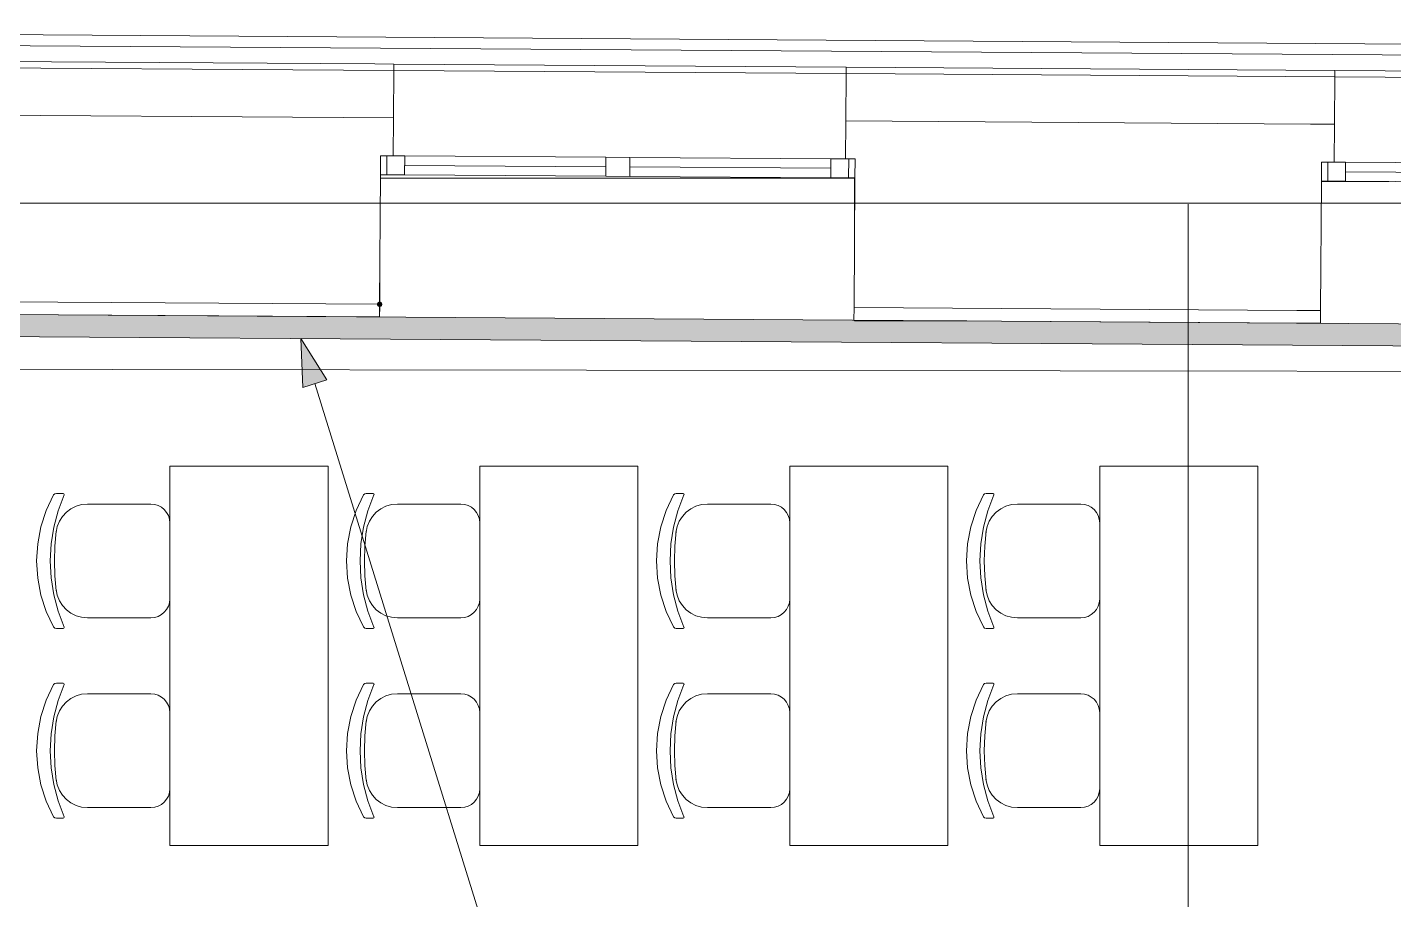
# Model space of a CAD drawing. Header units: millimetres. Extents: x 0 to 1189, y 0 to 841.
# Drawn here: x 266.96 to 310.17, y 696.35 to 723.94 of the extents above; entities that cross this region are included whole.
import ezdxf

# ---------------------------------------------------------------- set-up
doc = ezdxf.new("R2010")
doc.units = ezdxf.units.MM

msp = doc.modelspace()

# ---------------------------------------------------------------- hatches: boundary and pattern name
at = {"true_color": 0xf1d696}
h = msp.add_hatch(color=41, dxfattribs=at)
h.dxf.hatch_style = 2
h.paths.add_polyline_path([(240.398367, 714.329862), (240.398367, 715.029863), (329.149503, 714.432862), (329.152503, 713.732861)])
h = msp.add_hatch(color=7)
h.dxf.hatch_style = 2
h.paths.add_polyline_path([(278.104425, 715.265863), (278.040862, 715.239426), (278.014425, 715.175863), (278.040862, 715.112301), (278.104425, 715.085863), (278.167987, 715.112301), (278.194425, 715.175863), (278.167987, 715.239426)])
at = {"true_color": 0x0077b0}
h = msp.add_hatch(color=144, dxfattribs=at)
h.dxf.hatch_style = 2
h.paths.add_polyline_path([(275.612421, 714.092862), (276.436422, 712.78586), (275.672421, 712.548859)])

# ---------------------------------------------------------------- linework, layer by layer
at = {"color": 7, "lineweight": 0}
for points in [[(231.848354, 723.936877), (338.660517, 723.218876)], [(338.312517, 722.871875), (232.198355, 723.584876)], [(232.198355, 723.583876), (338.312517, 722.871875)], [(277.952425, 722.776875), (262.602401, 722.879875)], [(262.591401, 722.679875), (278.554426, 722.572875)], [(278.555426, 722.772875), (277.952425, 722.776875)], [(278.544426, 721.072872), (278.554426, 722.572875)], [(278.554426, 722.572875), (278.555426, 722.772875)], [(292.853447, 722.476874), (278.554426, 722.572875)], [(292.855447, 722.676875), (278.555426, 722.772875)], [(292.853447, 722.476874), (292.843447, 720.976872)], [(292.855447, 722.676875), (292.853447, 722.476874)], [(308.306471, 722.372874), (292.853447, 722.476874)], [(308.307471, 722.572875), (292.855447, 722.676875)], [(308.295471, 720.872872), (308.306471, 722.372874)], [(308.306471, 722.372874), (308.307471, 722.572875)], [(322.605493, 722.276874), (308.306471, 722.372874)], [(322.607493, 722.476874), (308.307471, 722.572875)], [(278.544426, 721.072872), (262.581401, 721.179872)], [(278.536426, 719.87287), (278.544426, 721.072872)], [(292.843447, 720.976872), (292.835447, 719.77687)], [(292.843447, 720.976872), (307.54047, 720.877872)], [(307.54047, 720.877872), (308.295471, 720.872872)], [(308.295471, 720.872872), (307.54047, 720.877872)], [(308.287471, 719.67287), (308.295471, 720.872872)], [(278.132425, 719.27587), (278.136425, 719.875871)], [(278.136425, 719.875871), (278.132425, 719.27587)], [(278.136425, 719.875871), (278.896426, 719.87087)], [(278.896426, 719.87087), (278.136425, 719.875871)], [(278.332425, 719.27387), (278.336425, 719.873871)], [(278.896426, 719.87087), (278.892426, 719.27087)], [(278.896426, 719.87087), (285.255436, 719.82787)], [(285.251436, 719.22787), (285.255436, 719.82787)], [(285.255436, 719.82787), (286.015437, 719.82287)], [(286.015437, 719.82287), (285.255436, 719.82787)], [(286.015437, 719.82287), (286.011437, 719.22287)], [(286.015437, 719.82287), (292.375447, 719.77987)], [(292.375447, 719.77987), (292.371447, 719.179869)], [(293.135448, 719.77487), (292.375447, 719.77987)], [(293.135448, 719.77487), (292.375447, 719.77987)], [(292.931448, 719.175869), (292.935448, 719.77587)], [(293.131448, 719.174869), (293.135448, 719.77487)], [(293.131448, 719.174869), (293.135448, 719.77487)], [(278.894426, 719.57087), (285.253436, 719.52787)], [(286.013437, 719.52287), (292.373447, 719.47987)], [(307.88347, 719.075869), (307.88747, 719.67587)], [(307.88747, 719.67587), (307.88347, 719.075869)], [(307.88747, 719.67587), (308.647472, 719.67087)], [(308.647472, 719.67087), (307.88747, 719.67587)], [(308.083471, 719.074869), (308.087471, 719.67487)], [(308.647472, 719.67087), (308.643472, 719.070869)], [(308.645472, 719.37087), (315.005481, 719.32787)], [(308.647472, 719.67087), (315.007481, 719.62787)], [(278.104425, 715.175863), (278.132425, 719.27587)], [(293.114448, 719.170869), (278.131425, 719.170869)], [(278.892426, 719.27087), (278.132425, 719.27587)], [(278.132425, 719.27587), (278.892426, 719.27087)], [(285.251436, 719.22787), (278.892426, 719.27087)], [(286.011437, 719.22287), (285.251436, 719.22787)], [(285.251436, 719.22787), (286.011437, 719.22287)], [(292.371447, 719.179869), (286.011437, 719.22287)], [(292.371447, 719.179869), (293.131448, 719.174869)], [(292.371447, 719.179869), (293.131448, 719.174869)], [(293.131448, 719.174869), (293.104448, 715.074863)], [(293.114448, 716.557865), (293.114448, 719.170869)], [(307.85647, 714.975863), (307.88347, 719.075869)], [(308.643472, 719.070869), (307.88347, 719.075869)], [(307.88347, 719.075869), (308.643472, 719.070869)], [(310.013474, 719.061869), (307.88347, 719.061869)], [(315.003481, 719.027869), (308.643472, 719.070869)], [(202.529309, 718.371868), (863.72632, 718.371868)], [(303.672464, 238.825136), (303.672464, 718.345868)], [(278.114425, 716.607866), (278.114425, 714.945863)], [(329.149503, 714.432862), (239.698366, 715.034863)], [(262.841402, 715.277863), (278.104425, 715.175863)], [(278.101425, 714.775863), (278.104425, 715.175863)], [(293.104448, 715.074863), (293.101448, 714.674863)], [(293.104448, 715.074863), (307.100469, 714.980863)], [(262.848402, 714.877863), (278.101425, 714.775863)], [(293.101448, 714.674863), (307.097469, 714.580862)], [(293.114448, 714.650863), (293.114448, 714.674863)], [(296.675453, 714.650863), (293.114448, 714.650863)], [(307.100469, 714.980863), (307.85647, 714.975863)], [(307.85347, 714.575862), (307.85647, 714.975863)], [(240.398367, 714.329862), (329.152503, 713.732861)], [(307.097469, 714.580862), (307.85347, 714.575862)], [(239.698366, 713.15786), (329.572504, 713.03386)]]:
    msp.add_lwpolyline(points, dxfattribs=at)
at = {"color": 144, "lineweight": 0, "true_color": 0x0077b0}
for points in [[(275.612421, 714.092862), (276.436422, 712.78586)], [(275.612421, 714.092862), (275.672421, 712.548859)], [(276.436422, 712.78586), (275.672421, 712.548859)], [(276.054422, 712.667859), (284.455435, 685.580818)]]:
    msp.add_lwpolyline(points, dxfattribs=at)
at = {"color": 253, "lineweight": 0, "true_color": 0x999999}
for points in [[(276.471422, 710.058856), (271.471415, 710.058856)], [(271.471415, 710.058856), (271.471415, 698.058837)], [(276.471422, 698.058837), (276.471422, 710.058856)], [(286.271437, 710.058856), (281.27143, 710.058856)], [(281.27143, 710.058856), (281.27143, 698.058837)], [(286.271437, 698.058837), (286.271437, 710.058856)], [(296.071452, 710.058856), (291.071445, 710.058856)], [(291.071445, 710.058856), (291.071445, 698.058837)], [(296.071452, 698.058837), (296.071452, 710.058856)], [(305.871467, 710.058856), (300.87146, 710.058856)], [(300.87146, 710.058856), (300.87146, 698.058837)], [(305.871467, 698.058837), (305.871467, 710.058856)], [(267.796409, 704.970848), (267.56269, 705.46388), (267.393659, 705.980349), (267.291002, 706.514069), (267.256408, 707.058851), (267.291002, 707.603211), (267.393659, 708.136978), (267.56269, 708.653681), (267.796409, 709.146854)], [(267.796409, 704.970848), (267.56269, 705.46388), (267.393659, 705.980349), (267.291002, 706.514069), (267.256408, 707.058851), (267.291002, 707.603211), (267.393659, 708.136978), (267.56269, 708.653681), (267.796409, 709.146854)], [(268.12541, 704.966848), (267.934472, 705.470489), (267.797159, 705.989974), (267.714222, 706.520897), (267.686409, 707.058851), (267.714222, 707.596664), (267.797159, 708.127353), (267.934472, 708.646791), (268.12541, 709.150854)], [(268.12541, 704.966848), (267.934472, 705.470489), (267.797159, 705.989974), (267.714222, 706.520897), (267.686409, 707.058851), (267.714222, 707.596664), (267.797159, 708.127353), (267.934472, 708.646791), (268.12541, 709.150854)], [(267.796409, 709.146854), (267.833284, 709.181229), (267.881409, 709.193854)], [(267.796409, 709.146854), (267.833284, 709.181229), (267.881409, 709.193854)], [(267.881409, 709.193854), (268.09841, 709.193854)], [(267.881409, 709.193854), (268.09841, 709.193854)], [(268.09841, 709.193854), (268.11941, 709.184854), (268.12841, 709.163854), (268.12541, 709.150854)], [(268.09841, 709.193854), (268.11941, 709.184854), (268.12841, 709.163854), (268.12541, 709.150854)], [(277.596424, 704.970848), (277.362705, 705.46388), (277.193673, 705.980349), (277.091017, 706.514069), (277.056423, 707.058851), (277.091017, 707.603211), (277.193673, 708.136978), (277.362705, 708.653681), (277.596424, 709.146854)], [(277.596424, 704.970848), (277.362705, 705.46388), (277.193673, 705.980349), (277.091017, 706.514069), (277.056423, 707.058851), (277.091017, 707.603211), (277.193673, 708.136978), (277.362705, 708.653681), (277.596424, 709.146854)], [(277.925425, 704.966848), (277.734487, 705.470489), (277.597174, 705.989974), (277.514236, 706.520897), (277.486424, 707.058851), (277.514236, 707.596664), (277.597174, 708.127353), (277.734487, 708.646791), (277.925425, 709.150854)], [(277.925425, 704.966848), (277.734487, 705.470489), (277.597174, 705.989974), (277.514236, 706.520897), (277.486424, 707.058851), (277.514236, 707.596664), (277.597174, 708.127353), (277.734487, 708.646791), (277.925425, 709.150854)], [(277.596424, 709.146854), (277.633299, 709.181229), (277.681424, 709.193854)], [(277.596424, 709.146854), (277.633299, 709.181229), (277.681424, 709.193854)], [(277.681424, 709.193854), (277.898425, 709.193854)], [(277.681424, 709.193854), (277.898425, 709.193854)], [(277.898425, 709.193854), (277.919425, 709.184854), (277.928425, 709.163854), (277.925425, 709.150854)], [(277.898425, 709.193854), (277.919425, 709.184854), (277.928425, 709.163854), (277.925425, 709.150854)], [(287.396439, 704.970848), (287.16272, 705.46388), (286.993688, 705.980349), (286.891032, 706.514069), (286.856438, 707.058851), (286.891032, 707.603211), (286.993688, 708.136978), (287.16272, 708.653681), (287.396439, 709.146854)], [(287.396439, 704.970848), (287.16272, 705.46388), (286.993688, 705.980349), (286.891032, 706.514069), (286.856438, 707.058851), (286.891032, 707.603211), (286.993688, 708.136978), (287.16272, 708.653681), (287.396439, 709.146854)], [(287.72544, 704.966848), (287.534502, 705.470489), (287.397189, 705.989974), (287.314251, 706.520897), (287.286439, 707.058851), (287.314251, 707.596664), (287.397189, 708.127353), (287.534502, 708.646791), (287.72544, 709.150854)], [(287.72544, 704.966848), (287.534502, 705.470489), (287.397189, 705.989974), (287.314251, 706.520897), (287.286439, 707.058851), (287.314251, 707.596664), (287.397189, 708.127353), (287.534502, 708.646791), (287.72544, 709.150854)], [(287.396439, 709.146854), (287.433314, 709.181229), (287.481439, 709.193854)], [(287.396439, 709.146854), (287.433314, 709.181229), (287.481439, 709.193854)], [(287.481439, 709.193854), (287.69844, 709.193854)], [(287.481439, 709.193854), (287.69844, 709.193854)], [(287.69844, 709.193854), (287.71944, 709.184854), (287.72844, 709.163854), (287.72544, 709.150854)], [(287.69844, 709.193854), (287.71944, 709.184854), (287.72844, 709.163854), (287.72544, 709.150854)], [(297.196454, 704.970848), (296.962735, 705.46388), (296.793703, 705.980349), (296.691047, 706.514069), (296.656453, 707.058851), (296.691047, 707.603211), (296.793703, 708.136978), (296.962735, 708.653681), (297.196454, 709.146854)], [(297.196454, 704.970848), (296.962735, 705.46388), (296.793703, 705.980349), (296.691047, 706.514069), (296.656453, 707.058851), (296.691047, 707.603211), (296.793703, 708.136978), (296.962735, 708.653681), (297.196454, 709.146854)], [(297.525455, 704.966848), (297.334517, 705.470489), (297.197204, 705.989974), (297.114266, 706.520897), (297.086454, 707.058851), (297.114266, 707.596664), (297.197204, 708.127353), (297.334517, 708.646791), (297.525455, 709.150854)], [(297.525455, 704.966848), (297.334517, 705.470489), (297.197204, 705.989974), (297.114266, 706.520897), (297.086454, 707.058851), (297.114266, 707.596664), (297.197204, 708.127353), (297.334517, 708.646791), (297.525455, 709.150854)], [(297.196454, 709.146854), (297.233329, 709.181229), (297.281454, 709.193854)], [(297.196454, 709.146854), (297.233329, 709.181229), (297.281454, 709.193854)], [(297.281454, 709.193854), (297.498455, 709.193854)], [(297.281454, 709.193854), (297.498455, 709.193854)], [(297.498455, 709.193854), (297.519455, 709.184854), (297.528455, 709.163854), (297.525455, 709.150854)], [(297.498455, 709.193854), (297.519455, 709.184854), (297.528455, 709.163854), (297.525455, 709.150854)], [(267.873409, 707.958852), (267.909724, 708.144237), (267.978113, 708.315056), (268.075119, 708.468179), (268.197285, 708.600478), (268.341154, 708.708824), (268.50327, 708.790088), (268.680174, 708.841141), (268.868411, 708.858854)], [(267.873409, 707.958852), (267.909724, 708.144237), (267.978113, 708.315056), (268.075119, 708.468179), (268.197285, 708.600478), (268.341154, 708.708824), (268.50327, 708.790088), (268.680174, 708.841141), (268.868411, 708.858854)], [(270.871414, 708.858854), (268.868411, 708.858854)], [(270.871414, 708.858854), (268.868411, 708.858854)], [(270.871414, 708.858854), (270.992516, 708.846649), (271.105227, 708.81165), (271.207157, 708.756285), (271.295914, 708.682978), (271.36911, 708.594156), (271.424352, 708.492244), (271.459251, 708.379667), (271.471415, 708.258853)], [(270.871414, 708.858854), (270.992516, 708.846649), (271.105227, 708.81165), (271.207157, 708.756285), (271.295914, 708.682978), (271.36911, 708.594156), (271.424352, 708.492244), (271.459251, 708.379667), (271.471415, 708.258853)], [(277.673424, 707.958852), (277.709739, 708.144237), (277.778128, 708.315056), (277.875134, 708.468179), (277.9973, 708.600478), (278.141169, 708.708824), (278.303285, 708.790088), (278.480189, 708.841141), (278.668426, 708.858854)], [(277.673424, 707.958852), (277.709739, 708.144237), (277.778128, 708.315056), (277.875134, 708.468179), (277.9973, 708.600478), (278.141169, 708.708824), (278.303285, 708.790088), (278.480189, 708.841141), (278.668426, 708.858854)], [(280.671429, 708.858854), (278.668426, 708.858854)], [(280.671429, 708.858854), (278.668426, 708.858854)], [(280.671429, 708.858854), (280.792531, 708.846649), (280.905242, 708.81165), (281.007172, 708.756285), (281.095929, 708.682978), (281.169125, 708.594156), (281.224367, 708.492244), (281.259266, 708.379667), (281.27143, 708.258853)], [(280.671429, 708.858854), (280.792531, 708.846649), (280.905242, 708.81165), (281.007172, 708.756285), (281.095929, 708.682978), (281.169125, 708.594156), (281.224367, 708.492244), (281.259266, 708.379667), (281.27143, 708.258853)], [(287.473439, 707.958852), (287.509754, 708.144237), (287.578142, 708.315056), (287.675148, 708.468179), (287.797315, 708.600478), (287.941184, 708.708824), (288.1033, 708.790088), (288.280204, 708.841141), (288.468441, 708.858854)], [(287.473439, 707.958852), (287.509754, 708.144237), (287.578142, 708.315056), (287.675148, 708.468179), (287.797315, 708.600478), (287.941184, 708.708824), (288.1033, 708.790088), (288.280204, 708.841141), (288.468441, 708.858854)], [(290.471444, 708.858854), (288.468441, 708.858854)], [(290.471444, 708.858854), (288.468441, 708.858854)], [(290.471444, 708.858854), (290.592546, 708.846649), (290.705257, 708.81165), (290.807186, 708.756285), (290.895944, 708.682978), (290.96914, 708.594156), (291.024382, 708.492244), (291.059281, 708.379667), (291.071445, 708.258853)], [(290.471444, 708.858854), (290.592546, 708.846649), (290.705257, 708.81165), (290.807186, 708.756285), (290.895944, 708.682978), (290.96914, 708.594156), (291.024382, 708.492244), (291.059281, 708.379667), (291.071445, 708.258853)], [(297.273454, 707.958852), (297.309769, 708.144237), (297.378157, 708.315056), (297.475163, 708.468179), (297.59733, 708.600478), (297.741199, 708.708824), (297.903315, 708.790088), (298.080219, 708.841141), (298.268456, 708.858854)], [(297.273454, 707.958852), (297.309769, 708.144237), (297.378157, 708.315056), (297.475163, 708.468179), (297.59733, 708.600478), (297.741199, 708.708824), (297.903315, 708.790088), (298.080219, 708.841141), (298.268456, 708.858854)], [(300.271459, 708.858854), (298.268456, 708.858854)], [(300.271459, 708.858854), (298.268456, 708.858854)], [(300.271459, 708.858854), (300.39256, 708.846649), (300.505272, 708.81165), (300.607201, 708.756285), (300.695959, 708.682978), (300.769155, 708.594156), (300.824397, 708.492244), (300.859296, 708.379667), (300.87146, 708.258853)], [(300.271459, 708.858854), (300.39256, 708.846649), (300.505272, 708.81165), (300.607201, 708.756285), (300.695959, 708.682978), (300.769155, 708.594156), (300.824397, 708.492244), (300.859296, 708.379667), (300.87146, 708.258853)], [(271.471415, 708.259853), (271.471415, 705.858849)], [(271.471415, 708.259853), (271.471415, 705.858849)], [(281.27143, 708.259853), (281.27143, 705.858849)], [(281.27143, 708.259853), (281.27143, 705.858849)], [(291.071445, 708.259853), (291.071445, 705.858849)], [(291.071445, 708.259853), (291.071445, 705.858849)], [(300.87146, 708.259853), (300.87146, 705.858849)], [(300.87146, 708.259853), (300.87146, 705.858849)], [(267.878409, 706.117849), (267.837034, 706.587225), (267.823409, 707.058851), (267.837034, 707.530102), (267.878409, 707.999852)], [(267.878409, 706.117849), (267.837034, 706.587225), (267.823409, 707.058851), (267.837034, 707.530102), (267.878409, 707.999852)], [(277.678424, 706.117849), (277.637049, 706.587225), (277.623424, 707.058851), (277.637049, 707.530102), (277.678424, 707.999852)], [(277.678424, 706.117849), (277.637049, 706.587225), (277.623424, 707.058851), (277.637049, 707.530102), (277.678424, 707.999852)], [(287.478439, 706.117849), (287.437064, 706.587225), (287.423439, 707.058851), (287.437064, 707.530102), (287.478439, 707.999852)], [(287.478439, 706.117849), (287.437064, 706.587225), (287.423439, 707.058851), (287.437064, 707.530102), (287.478439, 707.999852)], [(297.278454, 706.117849), (297.237079, 706.587225), (297.223454, 707.058851), (297.237079, 707.530102), (297.278454, 707.999852)], [(297.278454, 706.117849), (297.237079, 706.587225), (297.223454, 707.058851), (297.237079, 707.530102), (297.278454, 707.999852)], [(268.868411, 705.258848), (268.680174, 705.276561), (268.50327, 705.327614), (268.341154, 705.408878), (268.197285, 705.517224), (268.075119, 705.649523), (267.978113, 705.802646), (267.909724, 705.973464), (267.873409, 706.15885)], [(268.868411, 705.258848), (268.680174, 705.276561), (268.50327, 705.327614), (268.341154, 705.408878), (268.197285, 705.517224), (268.075119, 705.649523), (267.978113, 705.802646), (267.909724, 705.973464), (267.873409, 706.15885)], [(278.668426, 705.258848), (278.480189, 705.276561), (278.303285, 705.327614), (278.141169, 705.408878), (277.9973, 705.517224), (277.875134, 705.649523), (277.778128, 705.802646), (277.709739, 705.973464), (277.673424, 706.15885)], [(278.668426, 705.258848), (278.480189, 705.276561), (278.303285, 705.327614), (278.141169, 705.408878), (277.9973, 705.517224), (277.875134, 705.649523), (277.778128, 705.802646), (277.709739, 705.973464), (277.673424, 706.15885)], [(288.468441, 705.258848), (288.280204, 705.276561), (288.1033, 705.327614), (287.941184, 705.408878), (287.797315, 705.517224), (287.675148, 705.649523), (287.578142, 705.802646), (287.509754, 705.973464), (287.473439, 706.15885)], [(288.468441, 705.258848), (288.280204, 705.276561), (288.1033, 705.327614), (287.941184, 705.408878), (287.797315, 705.517224), (287.675148, 705.649523), (287.578142, 705.802646), (287.509754, 705.973464), (287.473439, 706.15885)], [(298.268456, 705.258848), (298.080219, 705.276561), (297.903315, 705.327614), (297.741199, 705.408878), (297.59733, 705.517224), (297.475163, 705.649523), (297.378157, 705.802646), (297.309769, 705.973464), (297.273454, 706.15885)], [(298.268456, 705.258848), (298.080219, 705.276561), (297.903315, 705.327614), (297.741199, 705.408878), (297.59733, 705.517224), (297.475163, 705.649523), (297.378157, 705.802646), (297.309769, 705.973464), (297.273454, 706.15885)], [(271.471415, 705.858849), (271.459251, 705.737747), (271.424352, 705.625036), (271.36911, 705.523106), (271.295914, 705.434348), (271.207157, 705.361153), (271.105227, 705.305911), (270.992516, 705.271012), (270.871414, 705.258848)], [(271.471415, 705.858849), (271.459251, 705.737747), (271.424352, 705.625036), (271.36911, 705.523106), (271.295914, 705.434348), (271.207157, 705.361153), (271.105227, 705.305911), (270.992516, 705.271012), (270.871414, 705.258848)], [(281.27143, 705.858849), (281.259266, 705.737747), (281.224367, 705.625036), (281.169125, 705.523106), (281.095929, 705.434348), (281.007172, 705.361153), (280.905242, 705.305911), (280.792531, 705.271012), (280.671429, 705.258848)], [(281.27143, 705.858849), (281.259266, 705.737747), (281.224367, 705.625036), (281.169125, 705.523106), (281.095929, 705.434348), (281.007172, 705.361153), (280.905242, 705.305911), (280.792531, 705.271012), (280.671429, 705.258848)], [(291.071445, 705.858849), (291.059281, 705.737747), (291.024382, 705.625036), (290.96914, 705.523106), (290.895944, 705.434348), (290.807186, 705.361153), (290.705257, 705.305911), (290.592546, 705.271012), (290.471444, 705.258848)], [(291.071445, 705.858849), (291.059281, 705.737747), (291.024382, 705.625036), (290.96914, 705.523106), (290.895944, 705.434348), (290.807186, 705.361153), (290.705257, 705.305911), (290.592546, 705.271012), (290.471444, 705.258848)], [(300.87146, 705.858849), (300.859296, 705.737747), (300.824397, 705.625036), (300.769155, 705.523106), (300.695959, 705.434348), (300.607201, 705.361153), (300.505272, 705.305911), (300.39256, 705.271012), (300.271459, 705.258848)], [(300.87146, 705.858849), (300.859296, 705.737747), (300.824397, 705.625036), (300.769155, 705.523106), (300.695959, 705.434348), (300.607201, 705.361153), (300.505272, 705.305911), (300.39256, 705.271012), (300.271459, 705.258848)], [(270.871414, 705.258848), (268.868411, 705.258848)], [(270.871414, 705.258848), (268.868411, 705.258848)], [(280.671429, 705.258848), (278.668426, 705.258848)], [(280.671429, 705.258848), (278.668426, 705.258848)], [(290.471444, 705.258848), (288.468441, 705.258848)], [(290.471444, 705.258848), (288.468441, 705.258848)], [(300.271459, 705.258848), (298.268456, 705.258848)], [(300.271459, 705.258848), (298.268456, 705.258848)], [(267.881409, 704.923848), (267.833284, 704.936473), (267.796409, 704.970848)], [(267.881409, 704.923848), (267.833284, 704.936473), (267.796409, 704.970848)], [(267.881409, 704.923848), (268.09841, 704.923848)], [(267.881409, 704.923848), (268.09841, 704.923848)], [(268.12541, 704.966848), (268.12841, 704.953848), (268.11941, 704.932473), (268.09841, 704.923848)], [(268.12541, 704.966848), (268.12841, 704.953848), (268.11941, 704.932473), (268.09841, 704.923848)], [(277.681424, 704.923848), (277.633299, 704.936473), (277.596424, 704.970848)], [(277.681424, 704.923848), (277.633299, 704.936473), (277.596424, 704.970848)], [(277.681424, 704.923848), (277.898425, 704.923848)], [(277.681424, 704.923848), (277.898425, 704.923848)], [(277.925425, 704.966848), (277.928425, 704.953848), (277.919425, 704.932473), (277.898425, 704.923848)], [(277.925425, 704.966848), (277.928425, 704.953848), (277.919425, 704.932473), (277.898425, 704.923848)], [(287.481439, 704.923848), (287.433314, 704.936473), (287.396439, 704.970848)], [(287.481439, 704.923848), (287.433314, 704.936473), (287.396439, 704.970848)], [(287.481439, 704.923848), (287.69844, 704.923848)], [(287.481439, 704.923848), (287.69844, 704.923848)], [(287.72544, 704.966848), (287.72844, 704.953848), (287.71944, 704.932473), (287.69844, 704.923848)], [(287.72544, 704.966848), (287.72844, 704.953848), (287.71944, 704.932473), (287.69844, 704.923848)], [(297.281454, 704.923848), (297.233329, 704.936473), (297.196454, 704.970848)], [(297.281454, 704.923848), (297.233329, 704.936473), (297.196454, 704.970848)], [(297.281454, 704.923848), (297.498455, 704.923848)], [(297.281454, 704.923848), (297.498455, 704.923848)], [(297.525455, 704.966848), (297.528455, 704.953848), (297.519455, 704.932473), (297.498455, 704.923848)], [(297.525455, 704.966848), (297.528455, 704.953848), (297.519455, 704.932473), (297.498455, 704.923848)], [(267.796409, 698.970839), (267.56269, 699.463871), (267.393659, 699.98034), (267.291002, 700.51406), (267.256408, 701.058842), (267.291002, 701.603202), (267.393659, 702.136968), (267.56269, 702.653672), (267.796409, 703.146845)], [(267.796409, 698.970839), (267.56269, 699.463871), (267.393659, 699.98034), (267.291002, 700.51406), (267.256408, 701.058842), (267.291002, 701.603202), (267.393659, 702.136968), (267.56269, 702.653672), (267.796409, 703.146845)], [(268.12541, 698.966839), (267.934472, 699.47048), (267.797159, 699.989965), (267.714222, 700.520888), (267.686409, 701.058842), (267.714222, 701.596655), (267.797159, 702.127343), (267.934472, 702.646782), (268.12541, 703.150845)], [(268.12541, 698.966839), (267.934472, 699.47048), (267.797159, 699.989965), (267.714222, 700.520888), (267.686409, 701.058842), (267.714222, 701.596655), (267.797159, 702.127343), (267.934472, 702.646782), (268.12541, 703.150845)], [(267.796409, 703.146845), (267.833284, 703.18122), (267.881409, 703.193845)], [(267.796409, 703.146845), (267.833284, 703.18122), (267.881409, 703.193845)], [(267.881409, 703.193845), (268.09841, 703.193845)], [(267.881409, 703.193845), (268.09841, 703.193845)], [(268.09841, 703.193845), (268.11941, 703.184845), (268.12841, 703.163845), (268.12541, 703.150845)], [(268.09841, 703.193845), (268.11941, 703.184845), (268.12841, 703.163845), (268.12541, 703.150845)], [(277.596424, 698.970839), (277.362705, 699.463871), (277.193673, 699.98034), (277.091017, 700.51406), (277.056423, 701.058842), (277.091017, 701.603202), (277.193673, 702.136968), (277.362705, 702.653672), (277.596424, 703.146845)], [(277.596424, 698.970839), (277.362705, 699.463871), (277.193673, 699.98034), (277.091017, 700.51406), (277.056423, 701.058842), (277.091017, 701.603202), (277.193673, 702.136968), (277.362705, 702.653672), (277.596424, 703.146845)], [(277.925425, 698.966839), (277.734487, 699.47048), (277.597174, 699.989965), (277.514236, 700.520888), (277.486424, 701.058842), (277.514236, 701.596655), (277.597174, 702.127343), (277.734487, 702.646782), (277.925425, 703.150845)], [(277.925425, 698.966839), (277.734487, 699.47048), (277.597174, 699.989965), (277.514236, 700.520888), (277.486424, 701.058842), (277.514236, 701.596655), (277.597174, 702.127343), (277.734487, 702.646782), (277.925425, 703.150845)], [(277.596424, 703.146845), (277.633299, 703.18122), (277.681424, 703.193845)], [(277.596424, 703.146845), (277.633299, 703.18122), (277.681424, 703.193845)], [(277.681424, 703.193845), (277.898425, 703.193845)], [(277.681424, 703.193845), (277.898425, 703.193845)], [(277.898425, 703.193845), (277.919425, 703.184845), (277.928425, 703.163845), (277.925425, 703.150845)], [(277.898425, 703.193845), (277.919425, 703.184845), (277.928425, 703.163845), (277.925425, 703.150845)], [(287.396439, 698.970839), (287.16272, 699.463871), (286.993688, 699.98034), (286.891032, 700.51406), (286.856438, 701.058842), (286.891032, 701.603202), (286.993688, 702.136968), (287.16272, 702.653672), (287.396439, 703.146845)], [(287.396439, 698.970839), (287.16272, 699.463871), (286.993688, 699.98034), (286.891032, 700.51406), (286.856438, 701.058842), (286.891032, 701.603202), (286.993688, 702.136968), (287.16272, 702.653672), (287.396439, 703.146845)], [(287.72544, 698.966839), (287.534502, 699.47048), (287.397189, 699.989965), (287.314251, 700.520888), (287.286439, 701.058842), (287.314251, 701.596655), (287.397189, 702.127343), (287.534502, 702.646782), (287.72544, 703.150845)], [(287.72544, 698.966839), (287.534502, 699.47048), (287.397189, 699.989965), (287.314251, 700.520888), (287.286439, 701.058842), (287.314251, 701.596655), (287.397189, 702.127343), (287.534502, 702.646782), (287.72544, 703.150845)], [(287.396439, 703.146845), (287.433314, 703.18122), (287.481439, 703.193845)], [(287.396439, 703.146845), (287.433314, 703.18122), (287.481439, 703.193845)], [(287.481439, 703.193845), (287.69844, 703.193845)], [(287.481439, 703.193845), (287.69844, 703.193845)], [(287.69844, 703.193845), (287.71944, 703.184845), (287.72844, 703.163845), (287.72544, 703.150845)], [(287.69844, 703.193845), (287.71944, 703.184845), (287.72844, 703.163845), (287.72544, 703.150845)], [(297.196454, 698.970839), (296.962735, 699.463871), (296.793703, 699.98034), (296.691047, 700.51406), (296.656453, 701.058842), (296.691047, 701.603202), (296.793703, 702.136968), (296.962735, 702.653672), (297.196454, 703.146845)], [(297.196454, 698.970839), (296.962735, 699.463871), (296.793703, 699.98034), (296.691047, 700.51406), (296.656453, 701.058842), (296.691047, 701.603202), (296.793703, 702.136968), (296.962735, 702.653672), (297.196454, 703.146845)], [(297.525455, 698.966839), (297.334517, 699.47048), (297.197204, 699.989965), (297.114266, 700.520888), (297.086454, 701.058842), (297.114266, 701.596655), (297.197204, 702.127343), (297.334517, 702.646782), (297.525455, 703.150845)], [(297.525455, 698.966839), (297.334517, 699.47048), (297.197204, 699.989965), (297.114266, 700.520888), (297.086454, 701.058842), (297.114266, 701.596655), (297.197204, 702.127343), (297.334517, 702.646782), (297.525455, 703.150845)], [(297.196454, 703.146845), (297.233329, 703.18122), (297.281454, 703.193845)], [(297.196454, 703.146845), (297.233329, 703.18122), (297.281454, 703.193845)], [(297.281454, 703.193845), (297.498455, 703.193845)], [(297.281454, 703.193845), (297.498455, 703.193845)], [(297.498455, 703.193845), (297.519455, 703.184845), (297.528455, 703.163845), (297.525455, 703.150845)], [(297.498455, 703.193845), (297.519455, 703.184845), (297.528455, 703.163845), (297.525455, 703.150845)], [(267.873409, 701.958843), (267.909724, 702.144228), (267.978113, 702.315047), (268.075119, 702.46817), (268.197285, 702.600469), (268.341154, 702.708815), (268.50327, 702.790079), (268.680174, 702.841132), (268.868411, 702.858845)], [(267.873409, 701.958843), (267.909724, 702.144228), (267.978113, 702.315047), (268.075119, 702.46817), (268.197285, 702.600469), (268.341154, 702.708815), (268.50327, 702.790079), (268.680174, 702.841132), (268.868411, 702.858845)], [(270.871414, 702.858845), (268.868411, 702.858845)], [(270.871414, 702.858845), (268.868411, 702.858845)], [(270.871414, 702.858845), (270.992516, 702.846639), (271.105227, 702.811641), (271.207157, 702.756276), (271.295914, 702.682969), (271.36911, 702.594147), (271.424352, 702.492235), (271.459251, 702.379658), (271.471415, 702.258844)], [(270.871414, 702.858845), (270.992516, 702.846639), (271.105227, 702.811641), (271.207157, 702.756276), (271.295914, 702.682969), (271.36911, 702.594147), (271.424352, 702.492235), (271.459251, 702.379658), (271.471415, 702.258844)], [(277.673424, 701.958843), (277.709739, 702.144228), (277.778128, 702.315047), (277.875134, 702.46817), (277.9973, 702.600469), (278.141169, 702.708815), (278.303285, 702.790079), (278.480189, 702.841132), (278.668426, 702.858845)], [(277.673424, 701.958843), (277.709739, 702.144228), (277.778128, 702.315047), (277.875134, 702.46817), (277.9973, 702.600469), (278.141169, 702.708815), (278.303285, 702.790079), (278.480189, 702.841132), (278.668426, 702.858845)], [(280.671429, 702.858845), (278.668426, 702.858845)], [(280.671429, 702.858845), (278.668426, 702.858845)], [(280.671429, 702.858845), (280.792531, 702.846639), (280.905242, 702.811641), (281.007172, 702.756276), (281.095929, 702.682969), (281.169125, 702.594147), (281.224367, 702.492235), (281.259266, 702.379658), (281.27143, 702.258844)], [(280.671429, 702.858845), (280.792531, 702.846639), (280.905242, 702.811641), (281.007172, 702.756276), (281.095929, 702.682969), (281.169125, 702.594147), (281.224367, 702.492235), (281.259266, 702.379658), (281.27143, 702.258844)], [(287.473439, 701.958843), (287.509754, 702.144228), (287.578142, 702.315047), (287.675148, 702.46817), (287.797315, 702.600469), (287.941184, 702.708815), (288.1033, 702.790079), (288.280204, 702.841132), (288.468441, 702.858845)], [(287.473439, 701.958843), (287.509754, 702.144228), (287.578142, 702.315047), (287.675148, 702.46817), (287.797315, 702.600469), (287.941184, 702.708815), (288.1033, 702.790079), (288.280204, 702.841132), (288.468441, 702.858845)], [(290.471444, 702.858845), (288.468441, 702.858845)], [(290.471444, 702.858845), (288.468441, 702.858845)], [(290.471444, 702.858845), (290.592546, 702.846639), (290.705257, 702.811641), (290.807186, 702.756276), (290.895944, 702.682969), (290.96914, 702.594147), (291.024382, 702.492235), (291.059281, 702.379658), (291.071445, 702.258844)], [(290.471444, 702.858845), (290.592546, 702.846639), (290.705257, 702.811641), (290.807186, 702.756276), (290.895944, 702.682969), (290.96914, 702.594147), (291.024382, 702.492235), (291.059281, 702.379658), (291.071445, 702.258844)], [(297.273454, 701.958843), (297.309769, 702.144228), (297.378157, 702.315047), (297.475163, 702.46817), (297.59733, 702.600469), (297.741199, 702.708815), (297.903315, 702.790079), (298.080219, 702.841132), (298.268456, 702.858845)], [(297.273454, 701.958843), (297.309769, 702.144228), (297.378157, 702.315047), (297.475163, 702.46817), (297.59733, 702.600469), (297.741199, 702.708815), (297.903315, 702.790079), (298.080219, 702.841132), (298.268456, 702.858845)], [(300.271459, 702.858845), (298.268456, 702.858845)], [(300.271459, 702.858845), (298.268456, 702.858845)], [(300.271459, 702.858845), (300.39256, 702.846639), (300.505272, 702.811641), (300.607201, 702.756276), (300.695959, 702.682969), (300.769155, 702.594147), (300.824397, 702.492235), (300.859296, 702.379658), (300.87146, 702.258844)], [(300.271459, 702.858845), (300.39256, 702.846639), (300.505272, 702.811641), (300.607201, 702.756276), (300.695959, 702.682969), (300.769155, 702.594147), (300.824397, 702.492235), (300.859296, 702.379658), (300.87146, 702.258844)], [(271.471415, 702.259844), (271.471415, 699.85884)], [(271.471415, 702.259844), (271.471415, 699.85884)], [(281.27143, 702.259844), (281.27143, 699.85884)], [(281.27143, 702.259844), (281.27143, 699.85884)], [(291.071445, 702.259844), (291.071445, 699.85884)], [(291.071445, 702.259844), (291.071445, 699.85884)], [(300.87146, 702.259844), (300.87146, 699.85884)], [(300.87146, 702.259844), (300.87146, 699.85884)], [(267.878409, 700.11784), (267.837034, 700.587216), (267.823409, 701.058842), (267.837034, 701.530092), (267.878409, 701.999843)], [(267.878409, 700.11784), (267.837034, 700.587216), (267.823409, 701.058842), (267.837034, 701.530092), (267.878409, 701.999843)], [(277.678424, 700.11784), (277.637049, 700.587216), (277.623424, 701.058842), (277.637049, 701.530092), (277.678424, 701.999843)], [(277.678424, 700.11784), (277.637049, 700.587216), (277.623424, 701.058842), (277.637049, 701.530092), (277.678424, 701.999843)], [(287.478439, 700.11784), (287.437064, 700.587216), (287.423439, 701.058842), (287.437064, 701.530092), (287.478439, 701.999843)], [(287.478439, 700.11784), (287.437064, 700.587216), (287.423439, 701.058842), (287.437064, 701.530092), (287.478439, 701.999843)], [(297.278454, 700.11784), (297.237079, 700.587216), (297.223454, 701.058842), (297.237079, 701.530092), (297.278454, 701.999843)], [(297.278454, 700.11784), (297.237079, 700.587216), (297.223454, 701.058842), (297.237079, 701.530092), (297.278454, 701.999843)], [(268.868411, 699.258839), (268.680174, 699.276552), (268.50327, 699.327605), (268.341154, 699.408869), (268.197285, 699.517214), (268.075119, 699.649513), (267.978113, 699.802637), (267.909724, 699.973455), (267.873409, 700.15884)], [(268.868411, 699.258839), (268.680174, 699.276552), (268.50327, 699.327605), (268.341154, 699.408869), (268.197285, 699.517214), (268.075119, 699.649513), (267.978113, 699.802637), (267.909724, 699.973455), (267.873409, 700.15884)], [(278.668426, 699.258839), (278.480189, 699.276552), (278.303285, 699.327605), (278.141169, 699.408869), (277.9973, 699.517214), (277.875134, 699.649513), (277.778128, 699.802637), (277.709739, 699.973455), (277.673424, 700.15884)], [(278.668426, 699.258839), (278.480189, 699.276552), (278.303285, 699.327605), (278.141169, 699.408869), (277.9973, 699.517214), (277.875134, 699.649513), (277.778128, 699.802637), (277.709739, 699.973455), (277.673424, 700.15884)], [(288.468441, 699.258839), (288.280204, 699.276552), (288.1033, 699.327605), (287.941184, 699.408869), (287.797315, 699.517214), (287.675148, 699.649513), (287.578142, 699.802637), (287.509754, 699.973455), (287.473439, 700.15884)], [(288.468441, 699.258839), (288.280204, 699.276552), (288.1033, 699.327605), (287.941184, 699.408869), (287.797315, 699.517214), (287.675148, 699.649513), (287.578142, 699.802637), (287.509754, 699.973455), (287.473439, 700.15884)], [(298.268456, 699.258839), (298.080219, 699.276552), (297.903315, 699.327605), (297.741199, 699.408869), (297.59733, 699.517214), (297.475163, 699.649513), (297.378157, 699.802637), (297.309769, 699.973455), (297.273454, 700.15884)], [(298.268456, 699.258839), (298.080219, 699.276552), (297.903315, 699.327605), (297.741199, 699.408869), (297.59733, 699.517214), (297.475163, 699.649513), (297.378157, 699.802637), (297.309769, 699.973455), (297.273454, 700.15884)], [(271.471415, 699.85884), (271.459251, 699.737738), (271.424352, 699.625027), (271.36911, 699.523097), (271.295914, 699.434339), (271.207157, 699.361144), (271.105227, 699.305902), (270.992516, 699.271003), (270.871414, 699.258839)], [(271.471415, 699.85884), (271.459251, 699.737738), (271.424352, 699.625027), (271.36911, 699.523097), (271.295914, 699.434339), (271.207157, 699.361144), (271.105227, 699.305902), (270.992516, 699.271003), (270.871414, 699.258839)], [(281.27143, 699.85884), (281.259266, 699.737738), (281.224367, 699.625027), (281.169125, 699.523097), (281.095929, 699.434339), (281.007172, 699.361144), (280.905242, 699.305902), (280.792531, 699.271003), (280.671429, 699.258839)], [(281.27143, 699.85884), (281.259266, 699.737738), (281.224367, 699.625027), (281.169125, 699.523097), (281.095929, 699.434339), (281.007172, 699.361144), (280.905242, 699.305902), (280.792531, 699.271003), (280.671429, 699.258839)], [(291.071445, 699.85884), (291.059281, 699.737738), (291.024382, 699.625027), (290.96914, 699.523097), (290.895944, 699.434339), (290.807186, 699.361144), (290.705257, 699.305902), (290.592546, 699.271003), (290.471444, 699.258839)], [(291.071445, 699.85884), (291.059281, 699.737738), (291.024382, 699.625027), (290.96914, 699.523097), (290.895944, 699.434339), (290.807186, 699.361144), (290.705257, 699.305902), (290.592546, 699.271003), (290.471444, 699.258839)], [(300.87146, 699.85884), (300.859296, 699.737738), (300.824397, 699.625027), (300.769155, 699.523097), (300.695959, 699.434339), (300.607201, 699.361144), (300.505272, 699.305902), (300.39256, 699.271003), (300.271459, 699.258839)], [(300.87146, 699.85884), (300.859296, 699.737738), (300.824397, 699.625027), (300.769155, 699.523097), (300.695959, 699.434339), (300.607201, 699.361144), (300.505272, 699.305902), (300.39256, 699.271003), (300.271459, 699.258839)], [(270.871414, 699.258839), (268.868411, 699.258839)], [(270.871414, 699.258839), (268.868411, 699.258839)], [(280.671429, 699.258839), (278.668426, 699.258839)], [(280.671429, 699.258839), (278.668426, 699.258839)], [(290.471444, 699.258839), (288.468441, 699.258839)], [(290.471444, 699.258839), (288.468441, 699.258839)], [(300.271459, 699.258839), (298.268456, 699.258839)], [(300.271459, 699.258839), (298.268456, 699.258839)], [(267.881409, 698.923838), (267.833284, 698.936464), (267.796409, 698.970839)], [(267.881409, 698.923838), (267.833284, 698.936464), (267.796409, 698.970839)], [(267.881409, 698.923838), (268.09841, 698.923838)], [(267.881409, 698.923838), (268.09841, 698.923838)], [(268.12541, 698.966839), (268.12841, 698.953839), (268.11941, 698.932464), (268.09841, 698.923838)], [(268.12541, 698.966839), (268.12841, 698.953839), (268.11941, 698.932464), (268.09841, 698.923838)], [(277.681424, 698.923838), (277.633299, 698.936464), (277.596424, 698.970839)], [(277.681424, 698.923838), (277.633299, 698.936464), (277.596424, 698.970839)], [(277.681424, 698.923838), (277.898425, 698.923838)], [(277.681424, 698.923838), (277.898425, 698.923838)], [(277.925425, 698.966839), (277.928425, 698.953839), (277.919425, 698.932464), (277.898425, 698.923838)], [(277.925425, 698.966839), (277.928425, 698.953839), (277.919425, 698.932464), (277.898425, 698.923838)], [(287.481439, 698.923838), (287.433314, 698.936464), (287.396439, 698.970839)], [(287.481439, 698.923838), (287.433314, 698.936464), (287.396439, 698.970839)], [(287.481439, 698.923838), (287.69844, 698.923838)], [(287.481439, 698.923838), (287.69844, 698.923838)], [(287.72544, 698.966839), (287.72844, 698.953839), (287.71944, 698.932464), (287.69844, 698.923838)], [(287.72544, 698.966839), (287.72844, 698.953839), (287.71944, 698.932464), (287.69844, 698.923838)], [(297.281454, 698.923838), (297.233329, 698.936464), (297.196454, 698.970839)], [(297.281454, 698.923838), (297.233329, 698.936464), (297.196454, 698.970839)], [(297.281454, 698.923838), (297.498455, 698.923838)], [(297.281454, 698.923838), (297.498455, 698.923838)], [(297.525455, 698.966839), (297.528455, 698.953839), (297.519455, 698.932464), (297.498455, 698.923838)], [(297.525455, 698.966839), (297.528455, 698.953839), (297.519455, 698.932464), (297.498455, 698.923838)], [(271.471415, 698.058837), (276.471422, 698.058837)], [(281.27143, 698.058837), (286.271437, 698.058837)], [(291.071445, 698.058837), (296.071452, 698.058837)], [(300.87146, 698.058837), (305.871467, 698.058837)]]:
    msp.add_lwpolyline(points, dxfattribs=at)

doc.saveas('drawing.dxf')
